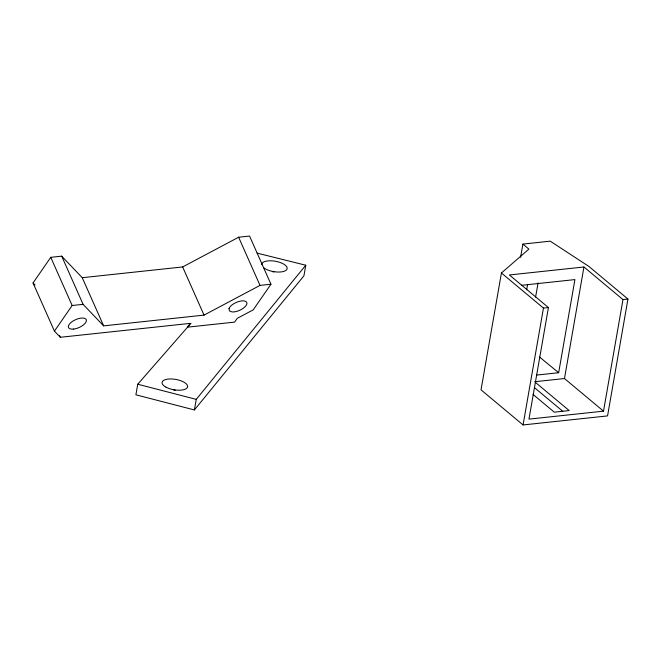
<?xml version="1.0" encoding="UTF-8"?>
<svg xmlns="http://www.w3.org/2000/svg" width="661" height="661" viewBox="0 0 661 661"><rect width="100%" height="100%" fill="white"/><g stroke="black" fill="none" stroke-linecap="round" stroke-linejoin="round"><path stroke-width="0.99" d="M190.979 323.262L137.744 384.223L135.902 394.807L194.4 409.952L303.928 275.811L305.779 265.226L257.071 253.122M194.4 409.952L196.251 399.368L305.779 265.226M522.901 244.099L528.899 249.114L501.426 272.985L481.026 389.841L523.066 424.949L607.558 415.909L627.95 299.053L588.918 266.449L550.233 241.166L522.901 244.099L520.595 257.303M526.677 289.799L527.561 284.734M535.592 297.095L538.071 282.916M523.066 424.949L543.458 308.092L501.426 272.985M548.432 307.563L528.957 419.124L603.51 411.15L622.976 299.582L583.944 266.986L509.4 274.959L548.432 307.563L543.458 308.092M536.435 375.101L558.661 372.721L574.913 279.595L521.355 285.329M603.51 411.15L564.477 378.546L583.944 266.986M270.952 284.222L253.229 309.852L237.233 318.346L234.63 322.114L187.584 327.154L190.194 323.378L60.308 337.284L54.433 331.128L33.05 282.958L50.765 257.327L61.704 256.162L82.253 277.694L103.637 325.865L204.034 315.115L260.013 285.395L270.952 284.222L249.561 236.051L238.629 237.225L182.643 266.945L82.253 277.694M54.433 331.128L72.156 305.506L83.088 304.333L103.637 325.865M622.976 299.582L627.95 299.053M534.658 381.736L564.477 378.546M137.744 384.223L196.251 399.368M539.632 357.105L558.661 372.721M535.443 382.397L569.187 410.58L554.273 412.175L533.088 394.477M534.518 387.685L562.767 411.282M33.05 282.958L35.008 285.007M238.629 237.225L260.013 285.395M182.643 266.945L204.034 315.115M61.704 256.162L83.088 304.333M50.765 257.327L72.156 305.506M59.482 335.433L60.308 337.284M272.324 271.638A12.939 5.263 9.9 0 1 273.993 271.911M173.554 389.932A12.939 5.263 9.9 0 1 175.223 390.254M261.657 264.673A12.939 5.263 9.9 0 1 278.554 261.979A12.939 5.263 9.9 0 1 284.37 271.2A12.939 5.263 9.9 0 1 263.491 267.589M228.995 308.679L229.417 310.91L232.102 311.942A9.7 4.296 -23.9 0 0 245.735 306.01A9.7 4.296 -23.9 0 0 240.968 301.011A9.7 4.296 -23.9 0 0 228.995 308.679M73.569 329.079A9.7 4.296 -23.9 0 0 86.368 320.081A9.7 4.296 -23.9 0 0 72.165 321.601A9.7 4.296 -23.9 0 0 73.569 329.079M165.969 387.148A12.939 5.263 9.9 0 0 187.228 387.66A12.939 5.263 9.9 0 0 171.273 378.951A12.939 5.263 9.9 0 0 165.969 387.148"/></g></svg>
